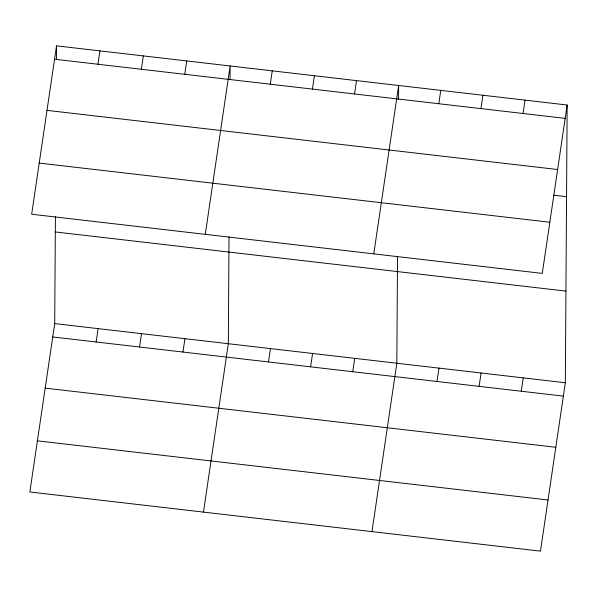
<?xml version="1.0" encoding="UTF-8"?>
<svg xmlns="http://www.w3.org/2000/svg" width="597" height="597" viewBox="0 0 597 597"><rect width="100%" height="100%" fill="white"/><g stroke="black" fill="none" stroke-linecap="round" stroke-linejoin="round"><path stroke-width="0.9" d="M567.15 105.012L542.285 273.396L31.663 214.241L56.528 45.857L567.15 105.012L565.337 382.759L540.472 551.143L29.85 491.988L54.715 323.604L55.409 216.659M56.439 59.603L56.528 45.857M229.024 236.77L228.33 343.715L203.465 512.099M230.046 79.714L230.136 65.969L205.271 234.352M397.527 256.292L396.833 363.237L371.968 531.621M398.557 99.236L398.647 85.49L373.782 253.874M97.953 64.245L99.93 50.887M96.147 341.991L98.117 328.634M141.362 69.267L143.332 55.909M139.549 347.021L141.519 333.663M184.764 74.297L186.734 60.939M182.951 352.043L184.928 338.686M270.292 84.207L272.262 70.849M268.478 361.954L270.456 348.596M312.418 89.087L314.388 75.729M310.612 366.834L312.582 353.476M354.543 93.968L356.513 80.61M352.737 371.715L354.708 358.357M438.795 103.729L440.773 90.371M436.989 381.476L438.959 368.118M480.921 108.609L482.898 95.251M479.115 386.356L481.085 372.998M523.054 113.49L525.024 100.132M521.241 391.236L523.211 377.879M54.551 59.215L565.18 118.37M46.999 110.37L557.62 169.526M553.732 195.182L566.553 196.667M39.215 163.085L549.837 222.241M55.312 231.949L565.941 291.105M54.715 323.604L565.337 382.759M52.745 336.962L563.367 396.117M45.185 388.125L555.814 447.272M37.402 440.832L548.031 499.987"/></g></svg>
